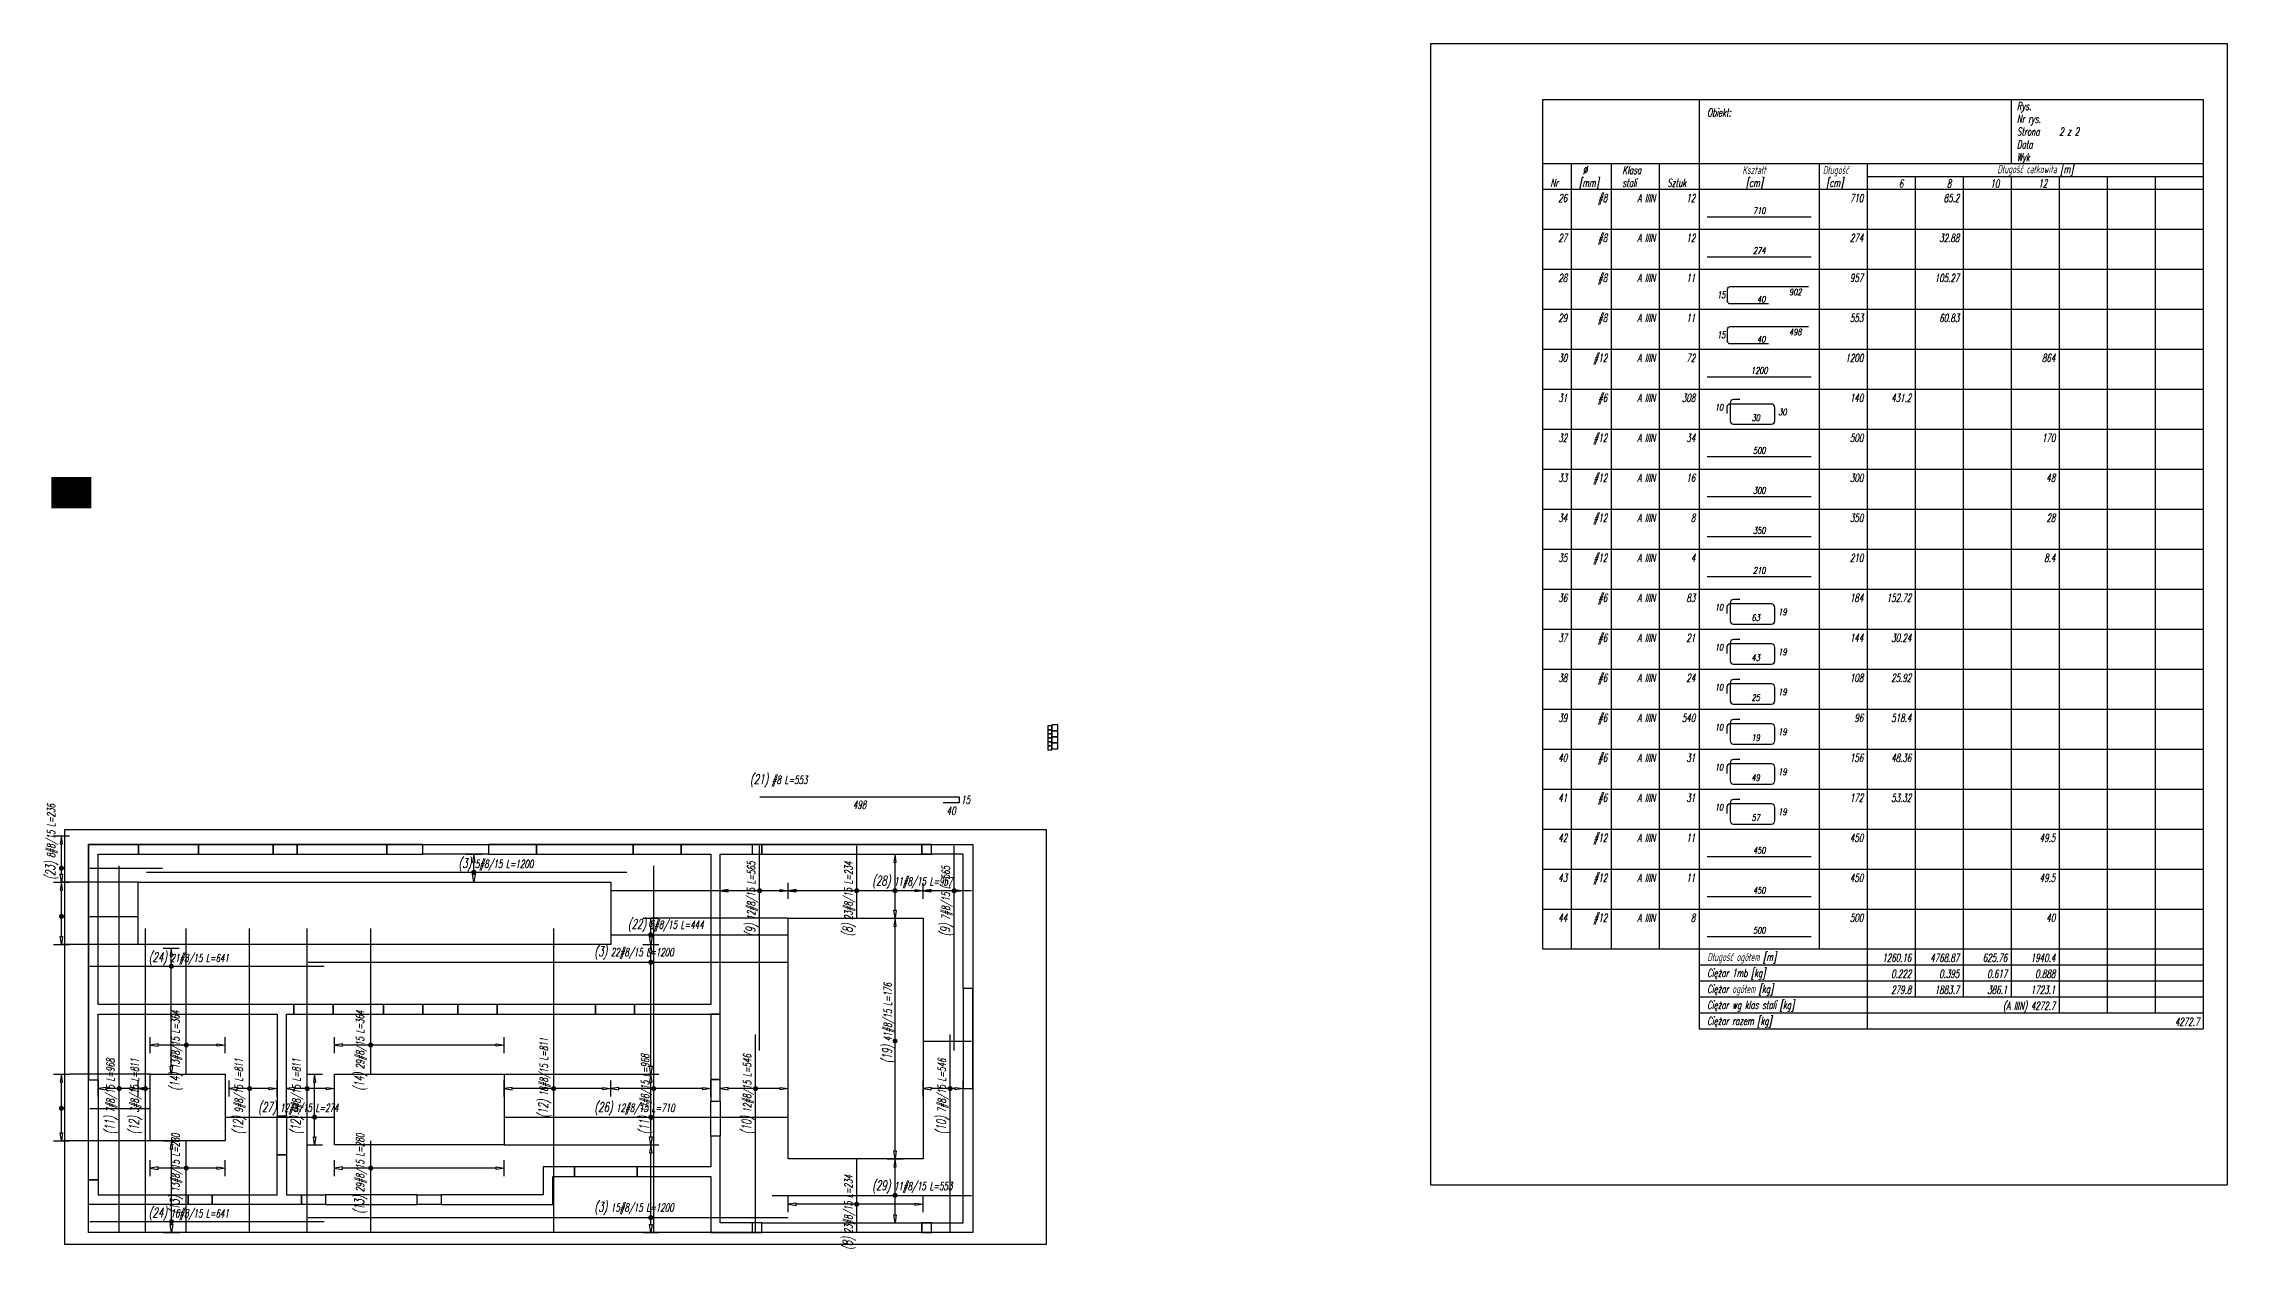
# Model space of a CAD drawing. Header units: millimetres. Extents: x -24587 to 37983, y -70862 to 338.
# Drawn here: x 30672 to 36131, y -66601 to -63588 of the extents above; entities that cross this region are included whole.
import ezdxf
from ezdxf.enums import TextEntityAlignment as Align

# ---------------------------------------------------------------- set-up
doc = ezdxf.new("R2010")
doc.units = ezdxf.units.MM
doc.header["$LTSCALE"] = 50
for name, color, linetype in [('K-HATCH', 8, 'Continuous'), ('K-NADPROŻA', 61, 'Continuous'), ('K-PODKŁAD', 255, 'Continuous'), ('K-SCIANY', 2, 'Continuous'), ('K-STROPY', 161, 'Continuous'), ('K-SŁUPY', 131, 'Continuous'), ('K-WYMIARY', 1, 'Continuous'), ('ZBROJA_HATCH', 21, 'Continuous'), ('ZBROJA_NIEZLICZAC', 255, 'Continuous'), ('ZBROJA_PRET', 161, 'Continuous'), ('ZBROJA_RZUTPR', 141, 'Continuous'), ('ZBROJA_RZUTPR1', 255, 'Continuous'), ('ZBROJA_WADLIWE', 1, 'Continuous'), ('ZBROJA_ZASIEG', 253, 'Continuous'), ('ZBROJA_ZESTAWIENIE', 62, 'Continuous'), ('ZBROJA_ZESTAWIENIE1', 252, 'Continuous'), ('ZBROJA_ZESTAWIENIE2', 30, 'Continuous'), ('ZBROJA_ZESTAWIENIE3', 141, 'Continuous'), ('ZBROJA_ZESTAWIENIE4', 210, 'Continuous'), ('ZBROJA_ZLICZAC', 125, 'Continuous')]:
    doc.layers.add(name, color=color, linetype=linetype)
doc.styles.add('STYL_ZBROJA', font='romanszb.shx', dxfattribs={"width": 0.65, "oblique": 12})
picture_1 = doc.add_image_def('image2.png', size_in_pixel=(1212, 513))

# ---------------------------------------------------------------- blocks, each defined once
blk = doc.blocks.new('_zestawienie')
at = {"layer": 'ZBROJA_ZESTAWIENIE'}
for p, q in [((0, -2880), (1652, -2880)), ((392, -2880), (392, -3040)), ((1172, -2880), (1172, -3040)), ((1652, -2880), (1652, -3040)), ((0, -3040), (1652, -3040)), ((0, -3040), (0, -3072)), ((72, -3040), (72, -3072)), ((172, -3040), (172, -3072)), ((292, -3040), (292, -3072)), ((392, -3040), (392, -3072)), ((692, -3040), (692, -3072)), ((812, -3040), (812, -3072)), ((1652, -3040), (1652, -3104)), ((0, -3072), (0, -3104)), ((0, -3104), (1652, -3104)), ((0, -3104), (0, -3204)), ((72, -3072), (72, -3104)), ((72, -3104), (72, -3204)), ((172, -3072), (172, -3104)), ((172, -3104), (172, -3204)), ((292, -3072), (292, -3104)), ((292, -3104), (292, -3204)), ((392, -3072), (392, -3104)), ((392, -3104), (392, -3204)), ((692, -3072), (692, -3104)), ((692, -3104), (692, -3204)), ((812, -3072), (812, -3104)), ((812, -3104), (812, -3204)), ((932, -3072), (932, -3104)), ((932, -3104), (932, -3204)), ((1052, -3072), (1052, -3104)), ((1052, -3104), (1052, -3204)), ((1172, -3072), (1172, -3104)), ((1172, -3104), (1172, -3204)), ((1292, -3072), (1292, -3104)), ((1292, -3104), (1292, -3204)), ((1412, -3072), (1412, -3104)), ((1412, -3104), (1412, -3204)), ((1532, -3072), (1532, -3104)), ((1532, -3104), (1532, -3204)), ((1652, -3072), (1652, -3104)), ((1652, -3104), (1652, -3204)), ((0, -3204), (0, -3304)), ((72, -3204), (72, -3304)), ((172, -3204), (172, -3304)), ((292, -3204), (292, -3304)), ((392, -3204), (392, -3304)), ((692, -3204), (692, -3304)), ((812, -3204), (812, -3304)), ((932, -3204), (932, -3304)), ((1052, -3204), (1052, -3304)), ((1172, -3204), (1172, -3304)), ((1292, -3204), (1292, -3304)), ((1412, -3204), (1412, -3304)), ((1532, -3204), (1532, -3304)), ((1652, -3204), (1652, -3304)), ((0, -3304), (0, -3404)), ((72, -3304), (72, -3404)), ((172, -3304), (172, -3404)), ((292, -3304), (292, -3404)), ((392, -3304), (392, -3404)), ((692, -3304), (692, -3404)), ((812, -3304), (812, -3404)), ((932, -3304), (932, -3404)), ((1052, -3304), (1052, -3404)), ((1172, -3304), (1172, -3404)), ((1292, -3304), (1292, -3404)), ((1412, -3304), (1412, -3404)), ((1532, -3304), (1532, -3404)), ((1652, -3304), (1652, -3404)), ((0, -3404), (0, -3504)), ((72, -3404), (72, -3504)), ((172, -3404), (172, -3504)), ((292, -3404), (292, -3504)), ((392, -3404), (392, -3504)), ((692, -3404), (692, -3504)), ((812, -3404), (812, -3504)), ((932, -3404), (932, -3504)), ((1052, -3404), (1052, -3504)), ((1172, -3404), (1172, -3504)), ((1292, -3404), (1292, -3504)), ((1412, -3404), (1412, -3504)), ((1532, -3404), (1532, -3504)), ((1652, -3404), (1652, -3504)), ((0, -3504), (0, -3604)), ((72, -3504), (72, -3604)), ((172, -3504), (172, -3604)), ((292, -3504), (292, -3604)), ((392, -3504), (392, -3604)), ((692, -3504), (692, -3604)), ((812, -3504), (812, -3604)), ((932, -3504), (932, -3604)), ((1052, -3504), (1052, -3604)), ((1172, -3504), (1172, -3604)), ((1292, -3504), (1292, -3604)), ((1412, -3504), (1412, -3604)), ((1532, -3504), (1532, -3604)), ((1652, -3504), (1652, -3604)), ((0, -3604), (0, -3704)), ((72, -3604), (72, -3704)), ((172, -3604), (172, -3704)), ((292, -3604), (292, -3704)), ((392, -3604), (392, -3704)), ((692, -3604), (692, -3704)), ((812, -3604), (812, -3704)), ((932, -3604), (932, -3704)), ((1052, -3604), (1052, -3704)), ((1172, -3604), (1172, -3704)), ((1292, -3604), (1292, -3704)), ((1412, -3604), (1412, -3704)), ((1532, -3604), (1532, -3704)), ((1652, -3604), (1652, -3704)), ((0, -3704), (0, -3804)), ((72, -3704), (72, -3804)), ((172, -3704), (172, -3804)), ((292, -3704), (292, -3804)), ((392, -3704), (392, -3804)), ((692, -3704), (692, -3804)), ((812, -3704), (812, -3804)), ((932, -3704), (932, -3804)), ((1052, -3704), (1052, -3804)), ((1172, -3704), (1172, -3804)), ((1292, -3704), (1292, -3804)), ((1412, -3704), (1412, -3804)), ((1532, -3704), (1532, -3804)), ((1652, -3704), (1652, -3804)), ((0, -3804), (0, -3904)), ((72, -3804), (72, -3904)), ((172, -3804), (172, -3904)), ((292, -3804), (292, -3904)), ((392, -3804), (392, -3904)), ((692, -3804), (692, -3904)), ((812, -3804), (812, -3904)), ((932, -3804), (932, -3904)), ((1052, -3804), (1052, -3904)), ((1172, -3804), (1172, -3904)), ((1292, -3804), (1292, -3904)), ((1412, -3804), (1412, -3904)), ((1532, -3804), (1532, -3904)), ((1652, -3804), (1652, -3904)), ((0, -3904), (0, -4004)), ((72, -3904), (72, -4004)), ((172, -3904), (172, -4004)), ((292, -3904), (292, -4004)), ((392, -3904), (392, -4004)), ((692, -3904), (692, -4004)), ((812, -3904), (812, -4004)), ((932, -3904), (932, -4004)), ((1052, -3904), (1052, -4004)), ((1172, -3904), (1172, -4004)), ((1292, -3904), (1292, -4004)), ((1412, -3904), (1412, -4004)), ((1532, -3904), (1532, -4004)), ((1652, -3904), (1652, -4004)), ((0, -4004), (0, -4104)), ((72, -4004), (72, -4104)), ((172, -4004), (172, -4104)), ((292, -4004), (292, -4104)), ((392, -4004), (392, -4104)), ((692, -4004), (692, -4104)), ((812, -4004), (812, -4104)), ((932, -4004), (932, -4104)), ((1052, -4004), (1052, -4104)), ((1172, -4004), (1172, -4104)), ((1292, -4004), (1292, -4104)), ((1412, -4004), (1412, -4104)), ((1532, -4004), (1532, -4104)), ((1652, -4004), (1652, -4104)), ((0, -4104), (0, -4204)), ((72, -4104), (72, -4204)), ((172, -4104), (172, -4204)), ((292, -4104), (292, -4204)), ((392, -4104), (392, -4204)), ((692, -4104), (692, -4204)), ((812, -4104), (812, -4204)), ((932, -4104), (932, -4204)), ((1052, -4104), (1052, -4204)), ((1172, -4104), (1172, -4204)), ((1292, -4104), (1292, -4204)), ((1412, -4104), (1412, -4204)), ((1532, -4104), (1532, -4204)), ((1652, -4104), (1652, -4204)), ((0, -4204), (0, -4304)), ((72, -4204), (72, -4304)), ((172, -4204), (172, -4304)), ((292, -4204), (292, -4304)), ((392, -4204), (392, -4304)), ((692, -4204), (692, -4304)), ((812, -4204), (812, -4304)), ((932, -4204), (932, -4304)), ((1052, -4204), (1052, -4304)), ((1172, -4204), (1172, -4304)), ((1292, -4204), (1292, -4304)), ((1412, -4204), (1412, -4304)), ((1532, -4204), (1532, -4304)), ((1652, -4204), (1652, -4304)), ((0, -4304), (0, -4404)), ((72, -4304), (72, -4404)), ((172, -4304), (172, -4404)), ((292, -4304), (292, -4404)), ((392, -4304), (392, -4404)), ((692, -4304), (692, -4404)), ((812, -4304), (812, -4404)), ((932, -4304), (932, -4404)), ((1052, -4304), (1052, -4404)), ((1172, -4304), (1172, -4404)), ((1292, -4304), (1292, -4404)), ((1412, -4304), (1412, -4404)), ((1532, -4304), (1532, -4404)), ((1652, -4304), (1652, -4404)), ((0, -4404), (0, -4504)), ((72, -4404), (72, -4504)), ((172, -4404), (172, -4504)), ((292, -4404), (292, -4504)), ((392, -4404), (392, -4504)), ((692, -4404), (692, -4504)), ((812, -4404), (812, -4504)), ((932, -4404), (932, -4504)), ((1052, -4404), (1052, -4504)), ((1172, -4404), (1172, -4504)), ((1292, -4404), (1292, -4504)), ((1412, -4404), (1412, -4504)), ((1532, -4404), (1532, -4504)), ((1652, -4404), (1652, -4504)), ((0, -4504), (0, -4604)), ((72, -4504), (72, -4604)), ((172, -4504), (172, -4604)), ((292, -4504), (292, -4604)), ((392, -4504), (392, -4604)), ((692, -4504), (692, -4604)), ((812, -4504), (812, -4604)), ((932, -4504), (932, -4604)), ((1052, -4504), (1052, -4604)), ((1172, -4504), (1172, -4604)), ((1292, -4504), (1292, -4604)), ((1412, -4504), (1412, -4604)), ((1532, -4504), (1532, -4604)), ((1652, -4504), (1652, -4604)), ((0, -4604), (0, -4704)), ((72, -4604), (72, -4704)), ((172, -4604), (172, -4704)), ((292, -4604), (292, -4704)), ((392, -4604), (392, -4704)), ((692, -4604), (692, -4704)), ((812, -4604), (812, -4704)), ((932, -4604), (932, -4704)), ((1052, -4604), (1052, -4704)), ((1172, -4604), (1172, -4704)), ((1292, -4604), (1292, -4704)), ((1412, -4604), (1412, -4704)), ((1532, -4604), (1532, -4704)), ((1652, -4604), (1652, -4704)), ((0, -4704), (0, -4804)), ((72, -4704), (72, -4804)), ((172, -4704), (172, -4804)), ((292, -4704), (292, -4804)), ((392, -4704), (392, -4804)), ((692, -4704), (692, -4804)), ((812, -4704), (812, -4804)), ((932, -4704), (932, -4804)), ((1052, -4704), (1052, -4804)), ((1172, -4704), (1172, -4804)), ((1292, -4704), (1292, -4804)), ((1412, -4704), (1412, -4804)), ((1532, -4704), (1532, -4804)), ((1652, -4704), (1652, -4804)), ((0, -4804), (0, -4904)), ((72, -4804), (72, -4904)), ((172, -4804), (172, -4904)), ((292, -4804), (292, -4904)), ((392, -4804), (392, -4904)), ((692, -4804), (692, -4904)), ((812, -4804), (812, -4904)), ((932, -4804), (932, -4904)), ((1052, -4804), (1052, -4904)), ((1172, -4804), (1172, -4904)), ((1292, -4804), (1292, -4904)), ((1412, -4804), (1412, -4904)), ((1532, -4804), (1532, -4904)), ((1652, -4804), (1652, -4904)), ((0, -4904), (0, -5004)), ((72, -4904), (72, -5004)), ((172, -4904), (172, -5004)), ((292, -4904), (292, -5004)), ((392, -4904), (392, -5004)), ((692, -4904), (692, -5004)), ((812, -4904), (812, -5004)), ((932, -4904), (932, -5004)), ((1052, -4904), (1052, -5004)), ((1172, -4904), (1172, -5004)), ((1292, -4904), (1292, -5004)), ((1412, -4904), (1412, -5004)), ((1532, -4904), (1532, -5004)), ((1652, -4904), (1652, -5004)), ((0, -5004), (1652, -5004)), ((392, -5004), (392, -5204)), ((812, -5004), (812, -5204)), ((932, -5004), (932, -5124)), ((1052, -5004), (1052, -5124)), ((1172, -5004), (1172, -5124)), ((1292, -5004), (1292, -5124)), ((1412, -5004), (1412, -5164)), ((1532, -5004), (1532, -5164)), ((1652, -5004), (1652, -5164)), ((1652, -5004), (1652, -5164)), ((1292, -5124), (1292, -5164)), ((1652, -5164), (1652, -5204)), ((392, -5204), (1652, -5204))]:
    blk.add_line(p, q, dxfattribs=at)
at = {"layer": 'ZBROJA_ZESTAWIENIE1'}
for p, q in [((-280, -2740), (1712, -2740)), ((-280, -2740), (-280, -5594)), ((1712, -2740), (1712, -5594)), ((812, -3072), (1652, -3072)), ((0, -3204), (1652, -3204)), ((0, -3304), (1652, -3304)), ((0, -3404), (1652, -3404)), ((0, -3504), (1652, -3504)), ((0, -3604), (1652, -3604)), ((0, -3704), (1652, -3704)), ((0, -3804), (1652, -3804)), ((0, -3904), (1652, -3904)), ((0, -4004), (1652, -4004)), ((0, -4104), (1652, -4104)), ((0, -4204), (1652, -4204)), ((0, -4304), (1652, -4304)), ((0, -4404), (1652, -4404)), ((0, -4504), (1652, -4504)), ((0, -4604), (1652, -4604)), ((0, -4704), (1652, -4704)), ((0, -4804), (1652, -4804)), ((0, -4904), (1652, -4904)), ((392, -5044), (1652, -5044)), ((392, -5084), (1652, -5084)), ((392, -5124), (1652, -5124)), ((392, -5164), (1652, -5164)), ((-280, -5594), (1712, -5594))]:
    blk.add_line(p, q, dxfattribs=at)
at = {"layer": 'ZBROJA_ZESTAWIENIE2'}
blk.add_line((0, -2880), (0, -3040), dxfattribs=at)
at = {"layer": 'ZBROJA_ZESTAWIENIE3'}
for points in [[(412, -3172.8), (672, -3172.8)], [(412, -3272.8), (672, -3272.8)], [(412, -3572.8), (672, -3572.8)], [(412, -3772.8), (672, -3772.8)], [(412, -3872.8), (672, -3872.8)], [(412, -3972.8), (672, -3972.8)], [(412, -4072.8), (672, -4072.8)], [(412, -4772.8), (672, -4772.8)], [(412, -4872.8), (672, -4872.8)], [(412, -4972.8), (672, -4972.8)]]:
    blk.add_lwpolyline(points, dxfattribs=at)
for points in [[(564.8, -3391), (469, -3391, -0.414214), (463, -3385), (463, -3353.6, -0.414214), (469, -3347.6), (665.4, -3347.6)], [(564.8, -3491), (469, -3491, -0.414214), (463, -3485), (463, -3453.6, -0.414214), (469, -3447.6), (665.4, -3447.6)], [(493.4, -3630.2), (478, -3630.2, 0.414214), (469.2, -3639), (469.2, -3683, 0.414214), (478, -3691.8), (572.4, -3691.8, 0.414214), (581.2, -3683), (581.2, -3650, 0.414214), (572.4, -3641.2), (469.4, -3641.2, 0.414214), (460.6, -3650), (460.6, -3665.2)], [(493.4, -4130.2), (478, -4130.2, 0.414214), (469.2, -4139), (469.2, -4183, 0.414214), (478, -4191.8), (572.4, -4191.8, 0.414214), (581.2, -4183), (581.2, -4150, 0.414214), (572.4, -4141.2), (469.4, -4141.2, 0.414214), (460.6, -4150), (460.6, -4165.2)], [(493.4, -4230.2), (478, -4230.2, 0.414214), (469.2, -4239), (469.2, -4283, 0.414214), (478, -4291.8), (572.4, -4291.8, 0.414214), (581.2, -4283), (581.2, -4250, 0.414214), (572.4, -4241.2), (469.4, -4241.2, 0.414214), (460.6, -4250), (460.6, -4265.2)], [(493.4, -4330.2), (478, -4330.2, 0.414214), (469.2, -4339), (469.2, -4383, 0.414214), (478, -4391.8), (572.4, -4391.8, 0.414214), (581.2, -4383), (581.2, -4350, 0.414214), (572.4, -4341.2), (469.4, -4341.2, 0.414214), (460.6, -4350), (460.6, -4365.2)], [(493.4, -4430.2), (478, -4430.2, 0.414214), (469.2, -4439), (469.2, -4483, 0.414214), (478, -4491.8), (572.4, -4491.8, 0.414214), (581.2, -4483), (581.2, -4450, 0.414214), (572.4, -4441.2), (469.4, -4441.2, 0.414214), (460.6, -4450), (460.6, -4465.2)], [(493.4, -4530.2), (478, -4530.2, 0.414214), (469.2, -4539), (469.2, -4583, 0.414214), (478, -4591.8), (572.4, -4591.8, 0.414214), (581.2, -4583), (581.2, -4550, 0.414214), (572.4, -4541.2), (469.4, -4541.2, 0.414214), (460.6, -4550), (460.6, -4565.2)], [(493.4, -4630.2), (478, -4630.2, 0.414214), (469.2, -4639), (469.2, -4683, 0.414214), (478, -4691.8), (572.4, -4691.8, 0.414214), (581.2, -4683), (581.2, -4650, 0.414214), (572.4, -4641.2), (469.4, -4641.2, 0.414214), (460.6, -4650), (460.6, -4665.2)]]:
    blk.add_lwpolyline(points, format="xyb", dxfattribs=at)
at = {"layer": 'ZBROJA_ZESTAWIENIE2', "style": 'STYL_ZBROJA', "oblique": 12, "width": 0.65}
for s, p in [('Rys. ', (1186, -2912)), ('Obiekt:', (412, -2928)), ('Nr rys. ', (1186, -2944)), ('Data ', (1186, -3008)), ('Strona ', (1186, -2976)), ('2 z 2', (1292, -2976)), (' %%c', (92, -3072)), ('Klasa', (200, -3072)), ('Kształt', (500, -3072)), (' Długość', (692, -3072)), ('Wyk ', (1186, -3040)), ('Nr', (20, -3104)), ('[mm]', (92, -3104)), ('stali', (200, -3104)), ('Sztuk', (312, -3104)), (' [cm]', (500, -3104)), ('  [cm]', (692, -3104)), ('Długość ogółem [m]', (412, -5040)), ('Ciężar 1mb [kg]', (412, -5080)), ('Ciężar ogółem [kg]', (412, -5120)), ('Ciężar wg klas stali [kg]', (412, -5160)), ('Ciężar razem [kg]', (412, -5200))]:
    blk.add_text(s, height=20, dxfattribs=at).set_placement(p, align=Align.BOTTOM_LEFT)
for s, height, p in [('Długość całkowita [m]', 20, (1232, -3064)), ('30', 16, (533, -3683.6)), ('63', 16, (533, -4183.6)), ('43', 16, (533, -4283.6)), ('25', 16, (533, -4383.6)), ('19', 16, (533, -4483.6)), ('49', 16, (533, -4583.6)), ('57', 16, (533, -4683.6))]:
    blk.add_text(s, height=height, dxfattribs=at).set_placement(p, align=Align.CENTER)
for s, p in [('6', (902, -3100)), ('8', (1022, -3100)), ('10', (1142, -3100)), ('12', (1262, -3100)), ('26', (62, -3136)), ('#8', (162, -3136)), ('A IIIN', (282, -3136)), ('12', (382, -3136)), ('710', (802, -3136)), ('85.2', (1042, -3136)), ('27', (62, -3236)), ('#8', (162, -3236)), ('A IIIN', (282, -3236)), ('12', (382, -3236)), ('274', (802, -3236)), ('32.88', (1042, -3236)), ('28', (62, -3336)), ('#8', (162, -3336)), ('A IIIN', (282, -3336)), ('11', (382, -3336)), ('957', (802, -3336)), ('105.27', (1042, -3336)), ('29', (62, -3436)), ('#8', (162, -3436)), ('A IIIN', (282, -3436)), ('11', (382, -3436)), ('553', (802, -3436)), ('60.83', (1042, -3436)), ('30', (62, -3536)), ('#12', (162, -3536)), ('A IIIN', (282, -3536)), ('72', (382, -3536)), ('1200', (802, -3536)), ('864', (1282, -3536)), ('31', (62, -3636)), ('#6', (162, -3636)), ('A IIIN', (282, -3636)), ('308', (382, -3636)), ('140', (802, -3636)), ('431.2', (922, -3636)), ('32', (62, -3736)), ('#12', (162, -3736)), ('A IIIN', (282, -3736)), ('34', (382, -3736)), ('500', (802, -3736)), ('170', (1282, -3736)), ('33', (62, -3836)), ('#12', (162, -3836)), ('A IIIN', (282, -3836)), ('16', (382, -3836)), ('300', (802, -3836)), ('48', (1282, -3836)), ('34', (62, -3936)), ('#12', (162, -3936)), ('A IIIN', (282, -3936)), ('8', (382, -3936)), ('350', (802, -3936)), ('28', (1282, -3936)), ('35', (62, -4036)), ('#12', (162, -4036)), ('A IIIN', (282, -4036)), ('4', (382, -4036)), ('210', (802, -4036)), ('8.4', (1282, -4036)), ('36', (62, -4136)), ('#6', (162, -4136)), ('A IIIN', (282, -4136)), ('83', (382, -4136)), ('184', (802, -4136)), ('152.72', (922, -4136)), ('37', (62, -4236)), ('#6', (162, -4236)), ('A IIIN', (282, -4236)), ('21', (382, -4236)), ('144', (802, -4236)), ('30.24', (922, -4236)), ('38', (62, -4336)), ('#6', (162, -4336)), ('A IIIN', (282, -4336)), ('24', (382, -4336)), ('108', (802, -4336)), ('25.92', (922, -4336)), ('39', (62, -4436)), ('#6', (162, -4436)), ('A IIIN', (282, -4436)), ('540', (382, -4436)), ('96', (802, -4436)), ('518.4', (922, -4436)), ('40', (62, -4536)), ('#6', (162, -4536)), ('A IIIN', (282, -4536)), ('31', (382, -4536)), ('156', (802, -4536)), ('48.36', (922, -4536)), ('41', (62, -4636)), ('#6', (162, -4636)), ('A IIIN', (282, -4636)), ('31', (382, -4636)), ('172', (802, -4636)), ('53.32', (922, -4636)), ('42', (62, -4736)), ('#12', (162, -4736)), ('A IIIN', (282, -4736)), ('11', (382, -4736)), ('450', (802, -4736)), ('49.5', (1282, -4736)), ('43', (62, -4836)), ('#12', (162, -4836)), ('A IIIN', (282, -4836)), ('11', (382, -4836)), ('450', (802, -4836)), ('49.5', (1282, -4836)), ('#12', (162, -4936)), ('44', (62, -4936)), ('A IIIN', (282, -4936)), ('8', (382, -4936)), ('500', (802, -4936)), ('40', (1282, -4936)), ('1260.16', (922, -5036)), ('4768.87', (1042, -5036)), ('625.76', (1162, -5036)), ('1940.4', (1282, -5036)), ('0.222', (922, -5076)), ('0.395', (1042, -5076)), ('0.617', (1162, -5076)), ('0.888', (1282, -5076)), ('279.8', (922, -5116)), ('1883.7', (1042, -5116)), ('386.1', (1162, -5116)), ('1723.1', (1282, -5116)), ('(A IIIN) 4272.7', (1282, -5156)), ('4272.7', (1642, -5196))]:
    blk.add_text(s, height=20, dxfattribs=at).set_placement(p, align=Align.RIGHT)
for s, p in [('710', (542, -3170.2)), ('274', (542, -3270.2)), ('1200', (542, -3570.2)), ('500', (542, -3770.2)), ('300', (542, -3870.2)), ('350', (542, -3970.2)), ('210', (542, -4070.2)), ('450', (542, -4770.2)), ('450', (542, -4870.2)), ('500', (542, -4970.2))]:
    blk.add_text(s, height=16, dxfattribs=at).set_placement(p, align=Align.BOTTOM_CENTER)
for p in [(457.4, -3368.2), (457.4, -3468.2)]:
    blk.add_text('15', height=16, dxfattribs=at).set_placement(p, align=Align.MIDDLE_RIGHT)
for s, p in [('40', (557.4, -3392.2)), ('902', (647.6, -3374)), ('40', (557.4, -3492.2)), ('498', (647.6, -3474)), ('10', (451.8, -3662.4)), ('10', (451.8, -4162.4)), ('10', (451.8, -4262.4)), ('10', (451.8, -4362.4)), ('10', (451.8, -4462.4)), ('10', (451.8, -4562.4)), ('10', (451.8, -4662.4))]:
    blk.add_text(s, height=16, dxfattribs=at).set_placement(p, align=Align.BOTTOM_RIGHT)
for s, p in [('30', (589.6, -3661)), ('19', (589.6, -4161)), ('19', (589.6, -4261)), ('19', (589.6, -4361)), ('19', (589.6, -4461)), ('19', (589.6, -4561)), ('19', (589.6, -4661))]:
    blk.add_text(s, height=16, dxfattribs=at).set_placement(p, align=Align.MIDDLE_LEFT)

msp = doc.modelspace()

# ---------------------------------------------------------------- linework, layer by layer
at = {"layer": 'K-HATCH'}
for points in [[(30908.64, -65685.46), (30716.649, -65685.46)], [(32533.64, -65775.46), (32189.853, -65775.46)], [(30908.64, -65841.46), (30716.649, -65841.46)], [(30938.64, -66165.46), (30736.649, -66165.46)], [(31823.065, -66165.46), (32189.853, -66165.46)], [(30938.64, -66332.46), (30716.649, -66332.46)], [(31823.065, -66342.46), (32189.853, -66342.46)]]:
    msp.add_lwpolyline(points, dxfattribs=at)
for points in [[(30908.64, -65685.46), (32089.64, -65685.46), (32089.64, -65841.46), (30908.64, -65841.46)], [(32533.64, -65775.46), (32870.64, -65775.46), (32870.64, -66377.46), (32533.64, -66377.46)], [(30938.64, -66165.46), (31125.64, -66165.46), (31125.64, -66332.46), (30938.64, -66332.46)], [(31399.64, -66165.46), (31823.065, -66165.46), (31823.065, -66342.46), (31399.64, -66342.46)]]:
    msp.add_lwpolyline(points, close=True, dxfattribs=at)
at = {"layer": 'K-NADPROŻA'}
for points in [[(30909.351, -65615.46), (31059.351, -65615.46), (31059.351, -65591.46), (30909.351, -65591.46)], [(31245.64, -65615.46), (31305.64, -65615.46), (31305.64, -65591.46), (31245.64, -65591.46)], [(31529.713, -65615.46), (31619.713, -65615.46), (31619.713, -65591.46), (31529.713, -65591.46)], [(31784.032, -65615.46), (31904.032, -65615.46), (31904.032, -65591.46), (31784.032, -65591.46)], [(32146.205, -65615.46), (32266.205, -65615.46), (32266.205, -65591.46), (32146.205, -65591.46)], [(32467.14, -65615.46), (32867.14, -65615.46), (32867.14, -65591.46), (32467.14, -65591.46)], [(32994.64, -65951.46), (32970.64, -65951.46), (32970.64, -66201.46), (32994.64, -66201.46)], [(31297.59, -66015.46), (31395.64, -66015.46), (31395.64, -65991.46), (31297.59, -65991.46)], [(31521.663, -66015.46), (31619.713, -66015.46), (31619.713, -65991.46), (31521.663, -65991.46)], [(31707.713, -66015.46), (31805.762, -66015.46), (31805.762, -65991.46), (31707.713, -65991.46)], [(32051.466, -66015.46), (32149.516, -66015.46), (32149.516, -65991.46), (32051.466, -65991.46)], [(32339.64, -66178.46), (32363.64, -66178.46), (32363.64, -66015.46), (32339.64, -66015.46)], [(30784.64, -66179.334), (30808.64, -66179.334), (30808.64, -66429.334), (30784.64, -66429.334)], [(32339.64, -66233.21), (32363.64, -66233.21), (32363.64, -66320.21), (32339.64, -66320.21)], [(31255.64, -66269.41), (31279.64, -66269.41), (31279.64, -66367.46), (31255.64, -66367.46)], [(32156.14, -66397.46), (31999.14, -66397.46), (31999.14, -66421.46), (32156.14, -66421.46)], [(31093.83, -66491.46), (31033.83, -66491.46), (31033.83, -66467.46), (31093.83, -66467.46)], [(31376.57, -66491.46), (31316.57, -66491.46), (31316.57, -66467.46), (31376.57, -66467.46)], [(31665.508, -66491.46), (31605.508, -66491.46), (31605.508, -66467.46), (31665.508, -66467.46)], [(32867.14, -66561.46), (32467.14, -66561.46), (32467.14, -66537.46), (32867.14, -66537.46)]]:
    msp.add_lwpolyline(points, close=True, dxfattribs=at)
at = {"layer": 'K-SCIANY'}
for points in [[(30909.351, -65591.46), (30784.64, -65591.46), (30784.64, -66179.334), (30808.64, -66179.334), (30808.64, -66015.46), (31255.64, -66015.46), (31255.64, -66269.41), (31279.64, -66269.41), (31279.64, -66015.46), (31297.59, -66015.46), (31297.59, -65991.46), (30808.64, -65991.46), (30808.64, -65615.46), (30909.351, -65615.46)], [(31059.351, -65615.46), (31245.64, -65615.46), (31245.64, -65591.46), (31059.351, -65591.46)], [(31305.64, -65615.46), (31529.713, -65615.46), (31529.713, -65591.46), (31305.64, -65591.46)], [(31784.032, -65615.46), (31619.713, -65615.46), (31619.713, -65591.46), (31784.032, -65591.46)], [(31904.032, -65615.46), (32146.205, -65615.46), (32146.205, -65591.46), (31904.032, -65591.46)], [(32867.14, -65591.46), (32994.64, -65591.46), (32994.64, -65951.46), (32970.64, -65951.46), (32970.64, -65615.46), (32867.14, -65615.46)], [(31521.663, -65991.46), (31395.64, -65991.46), (31395.64, -66015.46), (31521.663, -66015.46)], [(31619.713, -66015.46), (31707.713, -66015.46), (31707.713, -65991.46), (31619.713, -65991.46)], [(31805.762, -66015.46), (32051.466, -66015.46), (32051.466, -65991.46), (31805.762, -65991.46)], [(32970.64, -66201.46), (32994.64, -66201.46), (32994.64, -66561.46), (32867.14, -66561.46), (32867.14, -66537.46), (32970.64, -66537.46)], [(31255.64, -66367.46), (31279.64, -66367.46), (31279.64, -66467.46), (31316.57, -66467.46), (31316.57, -66491.46), (31093.83, -66491.46), (31093.83, -66467.46), (31255.64, -66467.46)], [(32467.062, -66537.46), (32363.64, -66537.46), (32363.64, -66320.21), (32339.64, -66320.21), (32339.64, -66397.46), (32156.14, -66397.46), (32156.14, -66421.46), (32339.64, -66421.46), (32339.64, -66561.46), (32467.14, -66561.46)], [(31999.14, -66397.46), (31921.14, -66397.46), (31921.14, -66467.46), (31665.508, -66467.46), (31665.508, -66491.46), (31945.14, -66491.46), (31945.14, -66421.46), (31999.14, -66421.46)], [(31033.83, -66491.46), (30784.64, -66491.46), (30784.64, -66429.334), (30808.64, -66429.334), (30808.64, -66467.46), (31033.83, -66467.46)], [(31376.57, -66491.46), (31605.508, -66491.46), (31605.508, -66467.46), (31376.57, -66467.46)]]:
    msp.add_lwpolyline(points, close=True, dxfattribs=at)
msp.add_lwpolyline([(32149.516, -65991.46), (32149.516, -66015.46), (32363.64, -66015.46), (32363.64, -65615.46), (32467.14, -65615.46), (32467.14, -65591.46), (32266.205, -65591.46), (32266.205, -65615.46), (32339.64, -65615.46), (32339.64, -65991.46), (32149.516, -65991.46)], dxfattribs=at)
at = {"layer": 'K-STROPY'}
msp.add_lwpolyline([(30784.64, -65591.46), (32994.64, -65591.46), (32994.64, -66561.46), (30784.64, -66561.46)], close=True, dxfattribs=at)
at = {"layer": 'K-SŁUPY'}
for points in [[(32443.14, -65615.46), (32467.14, -65615.46), (32467.14, -65591.46), (32443.14, -65591.46)], [(32867.14, -65615.46), (32891.14, -65615.46), (32891.14, -65591.46), (32867.14, -65591.46)], [(32339.64, -66233.21), (32363.64, -66233.21), (32363.64, -66178.46), (32339.64, -66178.46)], [(32443.14, -66561.46), (32467.14, -66561.46), (32467.14, -66537.46), (32443.14, -66537.46)], [(32867.14, -66561.46), (32891.14, -66561.46), (32891.14, -66537.46), (32867.14, -66537.46)]]:
    msp.add_lwpolyline(points, close=True, dxfattribs=at)
at = {"layer": 'K-WYMIARY'}
for points in [[(33182.139, -65304.522), (33192.139, -65304.522), (33192.139, -65294.522), (33182.139, -65294.522)], [(33182.139, -65314.522), (33192.139, -65314.522), (33192.139, -65304.522), (33182.139, -65304.522)], [(33182.139, -65324.522), (33192.139, -65324.522), (33192.139, -65314.522), (33182.139, -65314.522)], [(33182.139, -65334.522), (33192.139, -65334.522), (33192.139, -65324.522), (33182.139, -65324.522)], [(33182.139, -65344.522), (33192.139, -65344.522), (33192.139, -65334.522), (33182.139, -65334.522)], [(33192.139, -65307.022), (33207.139, -65307.022), (33207.139, -65292.022), (33192.139, -65292.022)], [(33192.139, -65322.022), (33207.139, -65322.022), (33207.139, -65307.022), (33192.139, -65307.022)], [(33192.139, -65337.022), (33207.139, -65337.022), (33207.139, -65322.022), (33192.139, -65322.022)], [(33182.139, -65354.522), (33192.139, -65354.522), (33192.139, -65344.522), (33182.139, -65344.522)], [(33192.139, -65352.022), (33207.139, -65352.022), (33207.139, -65337.022), (33192.139, -65337.022)]]:
    msp.add_lwpolyline(points, close=True, dxfattribs=at)
at = {"layer": 'ZBROJA_HATCH', "const_width": 6}
msp.add_lwpolyline([(30691.518, -64675.453), (30791.518, -64675.453)], dxfattribs=at)
at = {"layer": 'ZBROJA_NIEZLICZAC', "const_width": 6}
msp.add_lwpolyline([(30691.518, -64681.453), (30791.518, -64681.453)], dxfattribs=at)
at = {"layer": 'ZBROJA_PRET'}
for p, q in [((32461.804, -66106.502), (32461.804, -65594.46)), ((32704.514, -65775.46), (32704.514, -65594.46)), ((32948.256, -66106.502), (32948.256, -65594.46)), ((30787.64, -65650.379), (30969.486, -65650.379)), ((30861.028, -66559.46), (30861.028, -65644.46)), ((30929.64, -65660.379), (32129.64, -65660.379)), ((32197.14, -66559.46), (32197.14, -65644.46)), ((32089.64, -65706.492), (32991.64, -65706.492)), ((30787.64, -65770.948), (30908.64, -65770.948)), ((30926.488, -66559.46), (30926.488, -65801.46)), ((31028.875, -66165.46), (31028.875, -65801.46)), ((31187.054, -66559.46), (31187.054, -65801.46)), ((31331.054, -66559.46), (31331.054, -65801.46)), ((31489.875, -66165.46), (31489.875, -65801.46)), ((31947.14, -66559.46), (31947.14, -65801.46)), ((32089.64, -65816.698), (32533.64, -65816.698)), ((30787.64, -65895.502), (31373.64, -65895.502)), ((31333.64, -65885.502), (32533.64, -65885.502)), ((32451.804, -66559.46), (32451.804, -66066.46)), ((32870.64, -66082.558), (32991.64, -66082.558)), ((32938.256, -66559.46), (32938.256, -66066.46)), ((30787.64, -66250.948), (30938.64, -66250.948)), ((31125.64, -66272.986), (31399.64, -66272.986)), ((31823.065, -66272.986), (32533.64, -66272.986)), ((31028.875, -66559.46), (31028.875, -66332.46)), ((31489.875, -66559.46), (31489.875, -66332.46)), ((32704.514, -66559.46), (32704.514, -66378.46)), ((32493.64, -66468.492), (32991.64, -66468.492)), ((30787.64, -66534.169), (31373.64, -66534.169)), ((31333.64, -66524.169), (32533.64, -66524.169))]:
    msp.add_line(p, q, dxfattribs=at)
at = {"layer": 'ZBROJA_PRET', "const_width": 6}
msp.add_lwpolyline([(30691.518, -64687.453), (30791.518, -64687.453)], dxfattribs=at)
at = {"layer": 'ZBROJA_RZUTPR', "const_width": 6}
msp.add_lwpolyline([(30691.518, -64693.453), (30791.518, -64693.453)], dxfattribs=at)
at = {"layer": 'ZBROJA_RZUTPR'}
msp.add_lwpolyline([(32462.731, -65471.653), (32960.731, -65471.653, -0.41421356), (32960.731, -65471.653), (32960.731, -65486.653, -0.41421356), (32960.731, -65486.653), (32920.731, -65486.653)], format="xyb", dxfattribs=at)
at = {"layer": 'ZBROJA_RZUTPR1', "const_width": 6}
msp.add_lwpolyline([(30691.518, -64699.453), (30791.518, -64699.453)], dxfattribs=at)
at = {"layer": 'ZBROJA_WADLIWE', "const_width": 6}
msp.add_lwpolyline([(30691.518, -64705.453), (30791.518, -64705.453)], dxfattribs=at)
at = {"layer": 'ZBROJA_ZASIEG'}
for p, q in [((30696.649, -65569.348), (30736.649, -65569.348)), ((31727.394, -65615.46), (31767.394, -65615.46)), ((32780.367, -65615.46), (32820.367, -65615.46)), ((30696.649, -65685.46), (30736.649, -65685.46)), ((30696.649, -65685.46), (30736.649, -65685.46)), ((31727.394, -65685.46), (31767.394, -65685.46)), ((32363.64, -65726.702), (32363.64, -65686.702)), ((32533.64, -65726.702), (32533.64, -65686.702)), ((32533.64, -65726.702), (32533.64, -65686.702)), ((32870.64, -65726.702), (32870.64, -65686.702)), ((32870.64, -65726.702), (32870.64, -65686.702)), ((32970.64, -65726.702), (32970.64, -65686.702)), ((32169.853, -65775.46), (32209.853, -65775.46)), ((32780.367, -65775.46), (32820.367, -65775.46)), ((32780.367, -65775.46), (32820.367, -65775.46)), ((30696.649, -65841.46), (30736.649, -65841.46)), ((30971.394, -65850.583), (31011.394, -65850.583)), ((32169.853, -65841.46), (32209.853, -65841.46)), ((32169.853, -65841.46), (32209.853, -65841.46)), ((30938.64, -66112.568), (30938.64, -66072.568)), ((31125.64, -66112.568), (31125.64, -66072.568)), ((31399.64, -66112.568), (31399.64, -66072.568)), ((31823.065, -66112.568), (31823.065, -66072.568)), ((30696.649, -66165.46), (30736.649, -66165.46)), ((30808.64, -66221.46), (30808.64, -66181.46)), ((30908.64, -66221.46), (30908.64, -66181.46)), ((30908.64, -66221.46), (30908.64, -66181.46)), ((30938.64, -66221.46), (30938.64, -66181.46)), ((30971.394, -66165.46), (31011.394, -66165.46)), ((31135.64, -66221.46), (31135.64, -66181.46)), ((31255.64, -66221.46), (31255.64, -66181.46)), ((31279.64, -66221.46), (31279.64, -66181.46)), ((31329.582, -66165.46), (31369.582, -66165.46)), ((31399.64, -66221.46), (31399.64, -66181.46)), ((31823.065, -66221.46), (31823.065, -66181.46)), ((32089.64, -66221.46), (32089.64, -66181.46)), ((32089.64, -66221.46), (32089.64, -66181.46)), ((32169.853, -66165.46), (32209.853, -66165.46)), ((32169.853, -66165.46), (32209.853, -66165.46)), ((32339.64, -66221.46), (32339.64, -66181.46)), ((32363.64, -66221.46), (32363.64, -66181.46)), ((32533.64, -66221.46), (32533.64, -66181.46)), ((32870.64, -66221.46), (32870.64, -66181.46)), ((32970.64, -66221.46), (32970.64, -66181.46)), ((30696.649, -66332.46), (30736.649, -66332.46)), ((30971.737, -66332.46), (31011.737, -66332.46)), ((31329.582, -66342.46), (31369.582, -66342.46)), ((32169.853, -66342.46), (32209.853, -66342.46)), ((32169.853, -66342.46), (32209.853, -66342.46)), ((30938.64, -66420.336), (30938.64, -66380.336)), ((31125.64, -66420.336), (31125.64, -66380.336)), ((31399.64, -66420.336), (31399.64, -66380.336)), ((31823.065, -66420.336), (31823.065, -66380.336)), ((32780.367, -66377.46), (32820.367, -66377.46)), ((32780.367, -66377.46), (32820.367, -66377.46)), ((32533.64, -66510.702), (32533.64, -66470.702)), ((32870.64, -66510.702), (32870.64, -66470.702)), ((30971.737, -66561.46), (31011.737, -66561.46)), ((32169.853, -66561.46), (32209.853, -66561.46)), ((32780.367, -66537.46), (32820.367, -66537.46))]:
    msp.add_line(p, q, dxfattribs=at)
at = {"layer": 'ZBROJA_ZASIEG', "const_width": 6}
msp.add_lwpolyline([(30691.518, -64711.453), (30791.518, -64711.453)], dxfattribs=at)
at = {"layer": 'ZBROJA_ZASIEG'}
for points in [[(30716.649, -65665.46), (30719.749, -65665.46), (30716.649, -65685.46), (30713.549, -65665.46), (30716.649, -65665.46), (30716.649, -65589.348), (30719.749, -65589.348), (30716.649, -65569.348), (30713.549, -65589.348), (30716.649, -65589.348)], [(31747.394, -65665.46), (31750.494, -65665.46), (31747.394, -65685.46), (31744.294, -65665.46), (31747.394, -65665.46), (31747.394, -65635.46), (31750.494, -65635.46), (31747.394, -65615.46), (31744.294, -65635.46), (31747.394, -65635.46)], [(32800.367, -65755.46), (32803.467, -65755.46), (32800.367, -65775.46), (32797.267, -65755.46), (32800.367, -65755.46), (32800.367, -65635.46), (32803.467, -65635.46), (32800.367, -65615.46), (32797.267, -65635.46), (32800.367, -65635.46)], [(30716.649, -65821.46), (30719.749, -65821.46), (30716.649, -65841.46), (30713.549, -65821.46), (30716.649, -65821.46), (30716.649, -65705.46), (30719.749, -65705.46), (30716.649, -65685.46), (30713.549, -65705.46), (30716.649, -65705.46)], [(32513.64, -65706.702), (32513.64, -65703.602), (32533.64, -65706.702), (32513.64, -65709.802), (32513.64, -65706.702), (32383.64, -65706.702), (32383.64, -65703.602), (32363.64, -65706.702), (32383.64, -65709.802), (32383.64, -65706.702)], [(32850.64, -65706.702), (32850.64, -65703.602), (32870.64, -65706.702), (32850.64, -65709.802), (32850.64, -65706.702), (32553.64, -65706.702), (32553.64, -65703.602), (32533.64, -65706.702), (32553.64, -65709.802), (32553.64, -65706.702)], [(32950.64, -65706.702), (32950.64, -65703.602), (32970.64, -65706.702), (32950.64, -65709.802), (32950.64, -65706.702), (32890.64, -65706.702), (32890.64, -65703.602), (32870.64, -65706.702), (32890.64, -65709.802), (32890.64, -65706.702)], [(32189.853, -65821.46), (32192.953, -65821.46), (32189.853, -65841.46), (32186.753, -65821.46), (32189.853, -65821.46), (32189.853, -65795.46), (32192.953, -65795.46), (32189.853, -65775.46), (32186.753, -65795.46), (32189.853, -65795.46)], [(32800.367, -66357.46), (32803.467, -66357.46), (32800.367, -66377.46), (32797.267, -66357.46), (32800.367, -66357.46), (32800.367, -65795.46), (32803.467, -65795.46), (32800.367, -65775.46), (32797.267, -65795.46), (32800.367, -65795.46)], [(30991.394, -66145.46), (30994.494, -66145.46), (30991.394, -66165.46), (30988.294, -66145.46), (30991.394, -66145.46), (30991.394, -65870.583), (30994.494, -65870.583), (30991.394, -65850.583), (30988.294, -65870.583), (30991.394, -65870.583)], [(32189.853, -66145.46), (32192.953, -66145.46), (32189.853, -66165.46), (32186.753, -66145.46), (32189.853, -66145.46), (32189.853, -65861.46), (32192.953, -65861.46), (32189.853, -65841.46), (32186.753, -65861.46), (32189.853, -65861.46)], [(31105.64, -66092.568), (31105.64, -66089.468), (31125.64, -66092.568), (31105.64, -66095.668), (31105.64, -66092.568), (30958.64, -66092.568), (30958.64, -66089.468), (30938.64, -66092.568), (30958.64, -66095.668), (30958.64, -66092.568)], [(31803.065, -66092.568), (31803.065, -66089.468), (31823.065, -66092.568), (31803.065, -66095.668), (31803.065, -66092.568), (31419.64, -66092.568), (31419.64, -66089.468), (31399.64, -66092.568), (31419.64, -66095.668), (31419.64, -66092.568)], [(30716.649, -66312.46), (30719.749, -66312.46), (30716.649, -66332.46), (30713.549, -66312.46), (30716.649, -66312.46), (30716.649, -66185.46), (30719.749, -66185.46), (30716.649, -66165.46), (30713.549, -66185.46), (30716.649, -66185.46)], [(30888.64, -66201.46), (30888.64, -66198.36), (30908.64, -66201.46), (30888.64, -66204.56), (30888.64, -66201.46), (30828.64, -66201.46), (30828.64, -66198.36), (30808.64, -66201.46), (30828.64, -66204.56), (30828.64, -66201.46)], [(30918.64, -66201.46), (30918.64, -66198.36), (30938.64, -66201.46), (30918.64, -66204.56), (30918.64, -66201.46), (30928.64, -66201.46), (30928.64, -66198.36), (30908.64, -66201.46), (30928.64, -66204.56), (30928.64, -66201.46)], [(31235.64, -66201.46), (31235.64, -66198.36), (31255.64, -66201.46), (31235.64, -66204.56), (31235.64, -66201.46), (31155.64, -66201.46), (31155.64, -66198.36), (31135.64, -66201.46), (31155.64, -66204.56), (31155.64, -66201.46)], [(31379.64, -66201.46), (31379.64, -66198.36), (31399.64, -66201.46), (31379.64, -66204.56), (31379.64, -66201.46), (31299.64, -66201.46), (31299.64, -66198.36), (31279.64, -66201.46), (31299.64, -66204.56), (31299.64, -66201.46)], [(31349.582, -66322.46), (31352.682, -66322.46), (31349.582, -66342.46), (31346.482, -66322.46), (31349.582, -66322.46), (31349.582, -66185.46), (31352.682, -66185.46), (31349.582, -66165.46), (31346.482, -66185.46), (31349.582, -66185.46)], [(32069.64, -66201.46), (32069.64, -66198.36), (32089.64, -66201.46), (32069.64, -66204.56), (32069.64, -66201.46), (31843.065, -66201.46), (31843.065, -66198.36), (31823.065, -66201.46), (31843.065, -66204.56), (31843.065, -66201.46)], [(32319.64, -66201.46), (32319.64, -66198.36), (32339.64, -66201.46), (32319.64, -66204.56), (32319.64, -66201.46), (32109.64, -66201.46), (32109.64, -66198.36), (32089.64, -66201.46), (32109.64, -66204.56), (32109.64, -66201.46)], [(32189.853, -66322.46), (32192.953, -66322.46), (32189.853, -66342.46), (32186.753, -66322.46), (32189.853, -66322.46), (32189.853, -66185.46), (32192.953, -66185.46), (32189.853, -66165.46), (32186.753, -66185.46), (32189.853, -66185.46)], [(32513.64, -66201.46), (32513.64, -66198.36), (32533.64, -66201.46), (32513.64, -66204.56), (32513.64, -66201.46), (32383.64, -66201.46), (32383.64, -66198.36), (32363.64, -66201.46), (32383.64, -66204.56), (32383.64, -66201.46)], [(32950.64, -66201.46), (32950.64, -66198.36), (32970.64, -66201.46), (32950.64, -66204.56), (32950.64, -66201.46), (32890.64, -66201.46), (32890.64, -66198.36), (32870.64, -66201.46), (32890.64, -66204.56), (32890.64, -66201.46)], [(30991.737, -66541.46), (30994.837, -66541.46), (30991.737, -66561.46), (30988.637, -66541.46), (30991.737, -66541.46), (30991.737, -66352.46), (30994.837, -66352.46), (30991.737, -66332.46), (30988.637, -66352.46), (30991.737, -66352.46)], [(32189.853, -66541.46), (32192.953, -66541.46), (32189.853, -66561.46), (32186.753, -66541.46), (32189.853, -66541.46), (32189.853, -66362.46), (32192.953, -66362.46), (32189.853, -66342.46), (32186.753, -66362.46), (32189.853, -66362.46)], [(31105.64, -66400.336), (31105.64, -66397.236), (31125.64, -66400.336), (31105.64, -66403.436), (31105.64, -66400.336), (30958.64, -66400.336), (30958.64, -66397.236), (30938.64, -66400.336), (30958.64, -66403.436), (30958.64, -66400.336)], [(31803.065, -66400.336), (31803.065, -66397.236), (31823.065, -66400.336), (31803.065, -66403.436), (31803.065, -66400.336), (31419.64, -66400.336), (31419.64, -66397.236), (31399.64, -66400.336), (31419.64, -66403.436), (31419.64, -66400.336)], [(32800.367, -66517.46), (32803.467, -66517.46), (32800.367, -66537.46), (32797.267, -66517.46), (32800.367, -66517.46), (32800.367, -66397.46), (32803.467, -66397.46), (32800.367, -66377.46), (32797.267, -66397.46), (32800.367, -66397.46)], [(32850.64, -66490.702), (32850.64, -66487.602), (32870.64, -66490.702), (32850.64, -66493.802), (32850.64, -66490.702), (32553.64, -66490.702), (32553.64, -66487.602), (32533.64, -66490.702), (32553.64, -66493.802), (32553.64, -66490.702)]]:
    msp.add_lwpolyline(points, dxfattribs=at)
at = {"layer": 'ZBROJA_ZASIEG', "const_width": 6.3}
for points in [[(30713.499, -65650.379, 1), (30719.799, -65650.379, 1)], [(31744.244, -65660.379, 1), (31750.544, -65660.379, 1)], [(32458.654, -65706.702, 1), (32464.954, -65706.702, 1)], [(32701.364, -65706.702, 1), (32707.664, -65706.702, 1)], [(32797.217, -65706.492, 1), (32803.517, -65706.492, 1)], [(32945.106, -65706.702, 1), (32951.406, -65706.702, 1)], [(30713.499, -65770.948, 1), (30719.799, -65770.948, 1)], [(32186.703, -65816.698, 1), (32193.003, -65816.698, 1)], [(32186.703, -65885.502, 1), (32193.003, -65885.502, 1)], [(30988.244, -65895.502, 1), (30994.544, -65895.502, 1)], [(31025.725, -66092.568, 1), (31032.025, -66092.568, 1)], [(31486.725, -66092.568, 1), (31493.025, -66092.568, 1)], [(32797.217, -66082.558, 1), (32803.517, -66082.558, 1)], [(30857.878, -66201.46, 1), (30864.178, -66201.46, 1)], [(30923.338, -66201.46, 1), (30929.638, -66201.46, 1)], [(31183.904, -66201.46, 1), (31190.204, -66201.46, 1)], [(31327.904, -66201.46, 1), (31334.204, -66201.46, 1)], [(31943.99, -66201.46, 1), (31950.29, -66201.46, 1)], [(32193.99, -66201.46, 1), (32200.29, -66201.46, 1)], [(32448.654, -66201.46, 1), (32454.954, -66201.46, 1)], [(32935.106, -66201.46, 1), (32941.406, -66201.46, 1)], [(30713.499, -66250.948, 1), (30719.799, -66250.948, 1)], [(31346.432, -66272.986, 1), (31352.732, -66272.986, 1)], [(32186.703, -66272.986, 1), (32193.003, -66272.986, 1)], [(31025.725, -66400.336, 1), (31032.025, -66400.336, 1)], [(31486.725, -66400.336, 1), (31493.025, -66400.336, 1)], [(32797.217, -66468.492, 1), (32803.517, -66468.492, 1)], [(30988.587, -66534.169, 1), (30994.887, -66534.169, 1)], [(32186.703, -66524.169, 1), (32193.003, -66524.169, 1)], [(32701.364, -66490.702, 1), (32707.664, -66490.702, 1)]]:
    msp.add_lwpolyline(points, format="xyb", close=True, dxfattribs=at)
at = {"layer": 'ZBROJA_ZESTAWIENIE', "const_width": 6}
msp.add_lwpolyline([(30691.518, -64717.453), (30791.518, -64717.453)], dxfattribs=at)
at = {"layer": 'ZBROJA_ZESTAWIENIE1', "const_width": 6}
msp.add_lwpolyline([(30691.518, -64723.453), (30791.518, -64723.453)], dxfattribs=at)
at = {"layer": 'ZBROJA_ZESTAWIENIE2', "const_width": 6}
msp.add_lwpolyline([(30691.518, -64729.453), (30791.518, -64729.453)], dxfattribs=at)
at = {"layer": 'ZBROJA_ZESTAWIENIE3', "const_width": 6}
msp.add_lwpolyline([(30691.518, -64735.453), (30791.518, -64735.453)], dxfattribs=at)
at = {"layer": 'ZBROJA_ZESTAWIENIE4', "const_width": 6}
msp.add_lwpolyline([(30691.518, -64741.453), (30791.518, -64741.453)], dxfattribs=at)
at = {"layer": 'ZBROJA_ZLICZAC', "const_width": 6}
msp.add_lwpolyline([(30691.518, -64747.453), (30791.518, -64747.453)], dxfattribs=at)

# ---------------------------------------------------------------- block references
at = {"layer": 'ZBROJA_ZESTAWIENIE'}
msp.add_blockref('_zestawienie', (34418.565, -60848.378), dxfattribs=at)

# ---------------------------------------------------------------- texts
at = {"layer": 'ZBROJA_NIEZLICZAC', "insert": (32509.731, -65447.653), "char_height": 20, "attachment_point": 8, "style": 'STYL_ZBROJA'}
msp.add_mtext('\\H24;\\C71;\\H20;\\C256;\\H24;\\C71;(21)\\H20;\\C256; #8 L=553', dxfattribs=at)
at = {"layer": 'ZBROJA_RZUTPR1', "style": 'STYL_ZBROJA', "oblique": 12, "width": 0.65}
for s, p in [('498', (32711.731, -65491.653)), ('40', (32940.731, -65506.653))]:
    msp.add_text(s, height=20, dxfattribs=at).set_placement(p, align=Align.MIDDLE)
msp.add_text('15', height=20, dxfattribs=at).set_placement((32987.921, -65479.153), align=Align.MIDDLE_RIGHT)
at = {"layer": 'ZBROJA_ZLICZAC', "char_height": 20, "attachment_point": 7, "rotation": 90, "style": 'STYL_ZBROJA'}
for s, insert in [('\\H24;\\C71;\\H20;\\C256;\\H24;\\C71;(23)\\H20;\\C256; 8#8/15 L=236', (30708.89, -65679.07)), ('\\H24;\\C71;\\H20;\\C256;\\H24;\\C71;(9)\\H20;\\C256; 12#8/15 L=565', (32459.169, -65820.809)), ('\\H24;\\C71;\\H20;\\C256;\\H24;\\C71;(8)\\H20;\\C256; 23#8/15 L=234', (32701.878, -65820.809)), ('\\H24;\\C71;\\H20;\\C256;\\H24;\\C71;(9)\\H20;\\C256; 7#8/15 L=565', (32945.62, -65820.809)), ('\\H24;\\C71;\\H20;\\C256;\\H24;\\C71;(19)\\H20;\\C256; 41#8/15 L=176', (32800.384, -66137.869)), ('\\H24;\\C71;\\H20;\\C256;\\H24;\\C71;(14)\\H20;\\C256; 13#8/15 L=364', (31020.157, -66206.875)), ('\\H24;\\C71;\\H20;\\C256;\\H24;\\C71;(14)\\H20;\\C256; 29#8/15 L=364', (31481.157, -66206.875)), ('\\H24;\\C71;\\H20;\\C256;\\H24;\\C71;(12)\\H20;\\C256; 18#8/15 L=811', (31940.786, -66274.6)), ('\\H24;\\C71;\\H20;\\C256;\\H24;\\C71;(11)\\H20;\\C256; 7#8/15 L=968', (30857.474, -66315.767)), ('\\H24;\\C71;\\H20;\\C256;\\H24;\\C71;(12)\\H20;\\C256; 3#8/15 L=811', (30917.77, -66315.767)), ('\\H24;\\C71;\\H20;\\C256;\\H24;\\C71;(12)\\H20;\\C256; 9#8/15 L=811', (31178.336, -66315.767)), ('\\H24;\\C71;\\H20;\\C256;\\H24;\\C71;(12)\\H20;\\C256; 9#8/15 L=811', (31322.336, -66315.767)), ('\\H24;\\C71;\\H20;\\C256;\\H24;\\C71;(11)\\H20;\\C256; 17#8/15 L=968', (32193.585, -66315.767)), ('\\H24;\\C71;\\H20;\\C256;\\H24;\\C71;(10)\\H20;\\C256; 12#8/15 L=546', (32449.169, -66315.767)), ('\\H24;\\C71;\\H20;\\C256;\\H24;\\C71;(10)\\H20;\\C256; 7#8/15 L=546', (32935.62, -66315.767)), ('\\H24;\\C71;\\H20;\\C256;\\H24;\\C71;(13)\\H20;\\C256; 13#8/15 L=280', (31020.157, -66514.643)), ('\\H24;\\C71;\\H20;\\C256;\\H24;\\C71;(13)\\H20;\\C256; 29#8/15 L=280', (31481.157, -66514.643)), ('\\H24;\\C71;\\H20;\\C256;\\H24;\\C71;(8)\\H20;\\C256; 23#8/15 L=234', (32701.878, -66604.809))]:
    msp.add_mtext(s, dxfattribs=dict(at, insert=insert))
at = {"layer": 'ZBROJA_ZLICZAC', "char_height": 20, "attachment_point": 7, "style": 'STYL_ZBROJA'}
for s, insert in [('\\H24;\\C71;\\H20;\\C256;\\H24;\\C71;(3)\\H20;\\C256; 5#8/15 L=1200', (31709.25, -65657.784)), ('\\H24;\\C71;\\H20;\\C256;\\H24;\\C71;(28)\\H20;\\C256; 11#8/15 L=957', (32743.478, -65701.425)), ('\\H24;\\C71;\\H20;\\C256;\\H24;\\C71;(22)\\H20;\\C256; 5#8/15 L=444', (32132.677, -65809.618)), ('\\H24;\\C71;\\H20;\\C256;\\H24;\\C71;(24)\\H20;\\C256; 21#8/15 L=641', (30935.043, -65892.907)), ('\\H24;\\C71;\\H20;\\C256;\\H24;\\C71;(3)\\H20;\\C256; 22#8/15 L=1200', (32048.957, -65878.422)), ('\\H24;\\C71;\\H20;\\C256;\\H24;\\C71;(27)\\H20;\\C256; 12#8/15 L=274', (31208.686, -66267.823)), ('\\H24;\\C71;\\H20;\\C256;\\H24;\\C71;(26)\\H20;\\C256; 12#8/15 L=710', (32048.957, -66267.823)), ('\\H24;\\C71;\\H20;\\C256;\\H24;\\C71;(29)\\H20;\\C256; 11#8/15 L=553', (32743.478, -66463.425)), ('\\H24;\\C71;\\H20;\\C256;\\H24;\\C71;(3)\\H20;\\C256; 15#8/15 L=1200', (32048.957, -66517.088)), ('\\H24;\\C71;\\H20;\\C256;\\H24;\\C71;(24)\\H20;\\C256; 16#8/15 L=641', (30935.043, -66531.573))]:
    msp.add_mtext(s, dxfattribs=dict(at, insert=insert))

# ---------------------------------------------------------------- pictures from other files: only their frames are drawn
at = {"layer": 'K-PODKŁAD'}
image = msp.add_image(picture_1, insert=(30724.858, -66591.609), size_in_units=(2453.199, 1038.359), rotation=0, dxfattribs=dict(at, fade=76))
image.dxf.flags = 7

doc.saveas('drawing.dxf')
